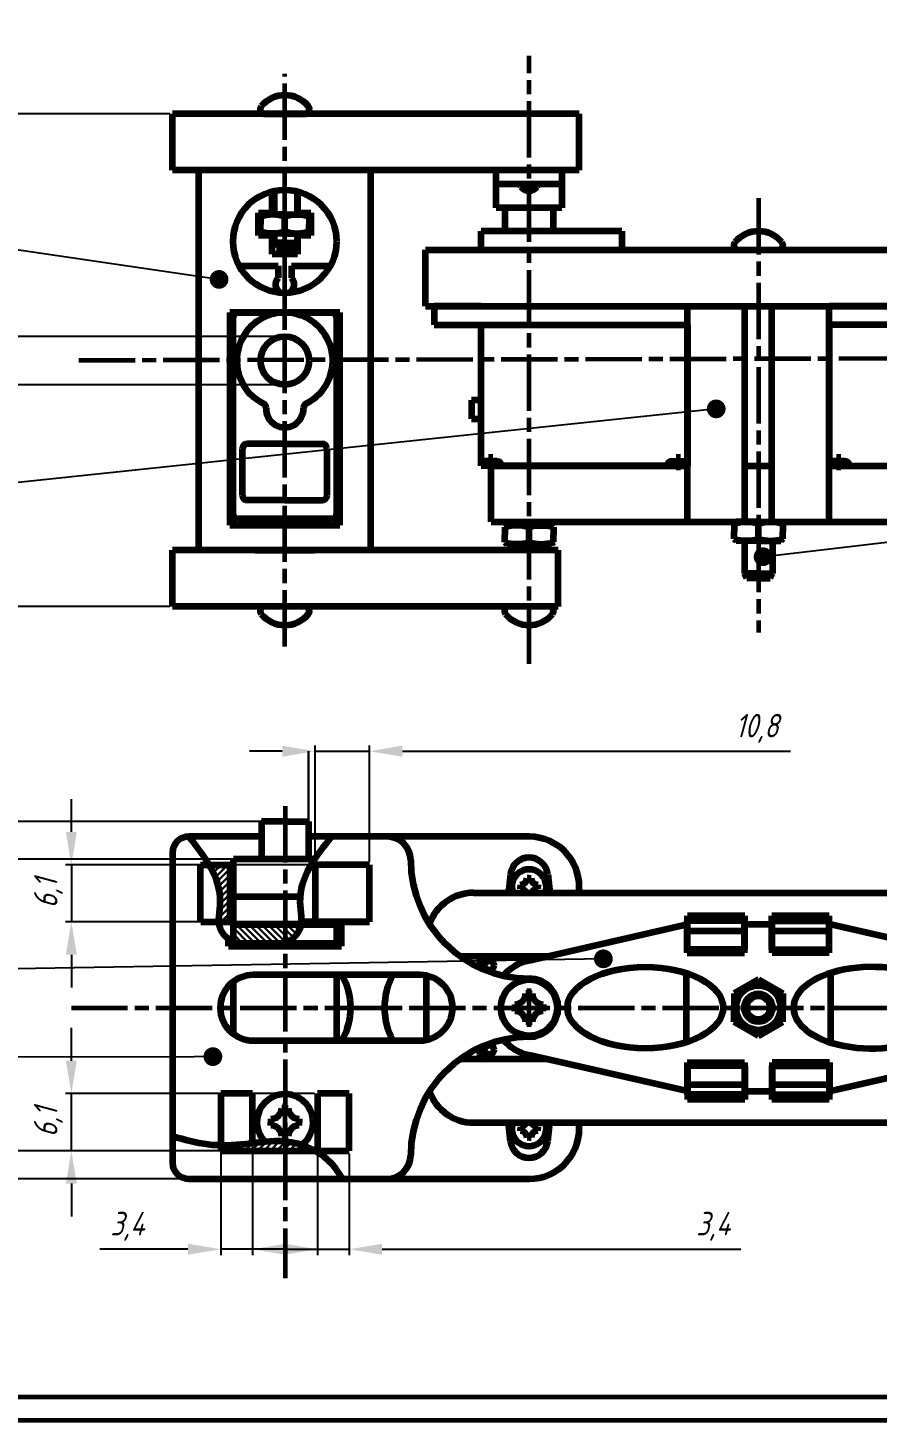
# Model space of a CAD drawing. Header units: millimetres. Extents: x 0 to 5528, y 0 to 1574.
# Drawn here: x 1870.3 to 2051.3, y 0 to 296.9 of the extents above; entities that cross this region are included whole.
import ezdxf
from ezdxf import colors
from ezdxf.entities.mleader import LeaderData, LeaderLine
from ezdxf.math import Vec2, Vec3

# ---------------------------------------------------------------- set-up
doc = ezdxf.new("R2010")
doc.units = ezdxf.units.MM
doc.linetypes.add('AM_ISO08W050', pattern=[18, 12, -1.5, 3, -1.5])
doc.layers.get('0').update_dxf_attribs({"lineweight": 60})
for name, color, linetype, lineweight in [('0.3', 130, 'Continuous', 30), ('0.6', 255, 'Continuous', 60), ('Осевые', 10, 'AM_ISO08W050', 60)]:
    doc.layers.add(name, color=color, linetype=linetype, lineweight=lineweight)
doc.styles.get("Standard").update_dxf_attribs({"font": 'GOST_A.TTF', "oblique": 15, "height": 10})
doc.styles.add('ГОСТ', font='GOST_A.TTF', dxfattribs={"oblique": 15, "height": 5})
doc.dimstyles.new('ISO-25', dxfattribs={"dimtxt": 20, "dimasz": 7, "dimexe": 1.25, "dimexo": 0.625, "dimgap": 2, "dimtad": 1, "dimtxsty": 'ГОСТ', "dimcen": 2.5, "dimadec": 0, "dimazin": 0, "dimtfac": 1, "dimtmove": 0, "dimatfit": 3, "dimfxl": 1, "dimarcsym": 0})
pattern_1 = [(45, (0, -15), (-0.6735192, 0.6735192), [])]

# ---------------------------------------------------------------- blocks, each defined once
blk = doc.blocks.new('_Dot')
at = {"color": 0, "linetype": 'ByBlock', "lineweight": -2}
blk.add_line((-0.5, 0), (-1, 0), dxfattribs=at)
at = {"color": 0, "linetype": 'ByBlock', "const_width": 0.5}
blk.add_lwpolyline([(-0.25, 0, 1), (0.25, 0, 1)], format="xyb", close=True, dxfattribs=at)
blk = doc.blocks.new('*D7')
at = {"layer": '0.3', "color": 0, "lineweight": -2, "transparency": 16777216}
for p, q in [((1900.5, 278.51), (1806.56, 278.51)), ((1807.81, 271.51), (1807.81, 180.51)), ((1900.5, 173.51), (1806.56, 173.51))]:
    blk.add_line(p, q, dxfattribs=at)
at = {"layer": '0.3', "color": 0, "transparency": 16777216}
for points in [[(1806.64, 271.51), (1808.97, 271.51), (1807.81, 278.51)], [(1806.64, 180.51), (1808.97, 180.51), (1807.81, 173.51)]]:
    blk.add_solid(points, dxfattribs=at)
at = {"layer": 'Defpoints', "color": 0, "transparency": 16777216}
for p in [(1901.12, 278.51), (1807.81, 173.51), (1901.12, 173.51)]:
    blk.add_point(p, dxfattribs=at)
at = {"layer": '0.3', "color": 0, "transparency": 16777216, "insert": (1802.93, 229.19), "char_height": 5, "attachment_point": 5, "rotation": 90, "style": 'ГОСТ'}
blk.add_mtext('53%%P0,3*', dxfattribs=at)
blk = doc.blocks.new('*D8')
at = {"layer": '0.3', "color": 0, "lineweight": -2, "transparency": 16777216}
for p, q in [((1826.67, 238.08), (1826.67, 245.08)), ((1924.41, 231.08), (1825.42, 231.08)), ((1826.67, 231.08), (1826.67, 220.76)), ((1924.41, 220.76), (1825.42, 220.76)), ((1826.67, 213.76), (1826.67, 206.76))]:
    blk.add_line(p, q, dxfattribs=at)
at = {"layer": '0.3', "color": 0, "transparency": 16777216}
for points in [[(1825.5, 238.08), (1827.84, 238.08), (1826.67, 231.08)], [(1825.5, 213.76), (1827.84, 213.76), (1826.67, 220.76)]]:
    blk.add_solid(points, dxfattribs=at)
at = {"layer": 'Defpoints', "color": 0, "transparency": 16777216}
for p in [(1925.03, 231.08), (1826.67, 220.76), (1925.03, 220.76)]:
    blk.add_point(p, dxfattribs=at)
at = {"layer": '0.3', "color": 0, "transparency": 16777216, "insert": (1821.63, 225.92), "char_height": 5, "attachment_point": 5, "rotation": 90, "style": 'ГОСТ'}
blk.add_mtext('%%C5', dxfattribs=at)
blk = doc.blocks.new('*D9')
at = {"layer": '0.3', "color": 0, "lineweight": -2, "transparency": 16777216}
for p, q in [((1924.46, 127.63), (1787.26, 127.63)), ((1788.51, 58.44), (1788.51, 120.63)), ((1924.46, 51.44), (1787.26, 51.44))]:
    blk.add_line(p, q, dxfattribs=at)
at = {"layer": '0.3', "color": 0, "transparency": 16777216}
for points in [[(1787.34, 120.63), (1789.67, 120.63), (1788.51, 127.63)], [(1787.34, 58.44), (1789.67, 58.44), (1788.51, 51.44)]]:
    blk.add_solid(points, dxfattribs=at)
at = {"layer": 'Defpoints', "color": 0, "transparency": 16777216}
for p in [(1788.51, 127.63), (1925.08, 127.63), (1925.08, 51.44)]:
    blk.add_point(p, dxfattribs=at)
at = {"layer": '0.3', "color": 0, "transparency": 16777216, "insert": (1783.62, 88.54), "char_height": 5, "attachment_point": 5, "rotation": 90, "style": 'ГОСТ'}
blk.add_mtext('38%%P0,3', dxfattribs=at)
blk = doc.blocks.new('*D10')
at = {"layer": '0.3', "color": 0, "lineweight": -2, "transparency": 16777216}
for p, q in [((1924.46, 119.63), (1806.56, 119.63)), ((1807.81, 58.44), (1807.81, 112.63)), ((1924.46, 51.44), (1806.56, 51.44))]:
    blk.add_line(p, q, dxfattribs=at)
at = {"layer": '0.3', "color": 0, "transparency": 16777216}
for points in [[(1806.64, 112.63), (1808.97, 112.63), (1807.81, 119.63)], [(1806.64, 58.44), (1808.97, 58.44), (1807.81, 51.44)]]:
    blk.add_solid(points, dxfattribs=at)
at = {"layer": 'Defpoints', "color": 0, "transparency": 16777216}
for p in [(1807.81, 119.63), (1925.08, 119.63), (1925.08, 51.44)]:
    blk.add_point(p, dxfattribs=at)
at = {"layer": '0.3', "color": 0, "transparency": 16777216, "insert": (1802.93, 85.54), "char_height": 5, "attachment_point": 5, "rotation": 90, "style": 'ГОСТ'}
blk.add_mtext('34%%P0,3', dxfattribs=at)
blk = doc.blocks.new('*D11')
at = {"layer": '0.3', "color": 0, "lineweight": -2, "transparency": 16777216}
for p, q in [((1913.46, 119.63), (1825.42, 119.63)), ((1826.67, 64.44), (1826.67, 112.63)), ((1910.76, 57.44), (1825.42, 57.44))]:
    blk.add_line(p, q, dxfattribs=at)
at = {"layer": '0.3', "color": 0, "transparency": 16777216}
for points in [[(1825.5, 112.63), (1827.84, 112.63), (1826.67, 119.63)], [(1825.5, 64.44), (1827.84, 64.44), (1826.67, 57.44)]]:
    blk.add_solid(points, dxfattribs=at)
at = {"layer": 'Defpoints', "color": 0, "transparency": 16777216}
for p in [(1826.67, 119.63), (1914.08, 119.63), (1911.38, 57.44)]:
    blk.add_point(p, dxfattribs=at)
at = {"layer": '0.3', "color": 0, "transparency": 16777216, "insert": (1821.79, 88.54), "char_height": 5, "attachment_point": 5, "rotation": 90, "style": 'ГОСТ'}
blk.add_mtext('31%%P0,3', dxfattribs=at)
blk = doc.blocks.new('*D24')
at = {"layer": '0.3', "color": 0, "lineweight": -2, "transparency": 16777216}
for p, q in [((2041.72, 389.01), (2225.14, 389.01)), ((2223.89, 382.01), (2223.89, 372.61)), ((2041.72, 365.61), (2225.14, 365.61)), ((2223.89, 365.61), (2223.89, 278.58))]:
    blk.add_line(p, q, dxfattribs=at)
at = {"layer": '0.3', "color": 0, "transparency": 16777216}
for points in [[(2222.72, 382.01), (2225.06, 382.01), (2223.89, 389.01)], [(2222.72, 372.61), (2225.06, 372.61), (2223.89, 365.61)]]:
    blk.add_solid(points, dxfattribs=at)
at = {"layer": 'Defpoints', "color": 0, "transparency": 16777216}
for p in [(2041.1, 389.01), (2223.89, 389.01), (2041.1, 365.61)]:
    blk.add_point(p, dxfattribs=at)
at = {"layer": '0.3', "color": 0, "transparency": 16777216, "insert": (2219.01, 285.19), "char_height": 5, "attachment_point": 5, "rotation": 90, "style": 'ГОСТ'}
blk.add_mtext('11,7', dxfattribs=at)
blk = doc.blocks.new('*D27')
at = {"layer": '0.3', "color": 0, "lineweight": -2, "transparency": 16777216}
for p, q in [((1931.98, 56.81), (1931.98, 35.19)), ((1938.78, 56.81), (1938.78, 35.19)), ((1924.98, 36.44), (1917.98, 36.44)), ((1931.98, 36.44), (1938.78, 36.44)), ((1945.78, 36.44), (2022.22, 36.44))]:
    blk.add_line(p, q, dxfattribs=at)
at = {"layer": '0.3', "color": 0, "transparency": 16777216}
for points in [[(1924.98, 37.61), (1924.98, 35.27), (1931.98, 36.44)], [(1945.78, 37.61), (1945.78, 35.27), (1938.78, 36.44)]]:
    blk.add_solid(points, dxfattribs=at)
at = {"layer": 'Defpoints', "color": 0, "transparency": 16777216}
for p in [(1931.98, 57.44), (1938.78, 57.44), (1931.98, 36.44)]:
    blk.add_point(p, dxfattribs=at)
at = {"layer": '0.3', "color": 0, "transparency": 16777216, "insert": (2016.34, 41.32), "char_height": 5, "attachment_point": 5, "style": 'ГОСТ'}
blk.add_mtext('3,4', dxfattribs=at)
blk = doc.blocks.new('*D28')
at = {"layer": '0.3', "color": 0, "lineweight": -2, "transparency": 16777216}
for p, q in [((1911.38, 69.01), (1911.38, 35.19)), ((1918.18, 69.01), (1918.18, 35.19)), ((1904.38, 36.44), (1885.61, 36.44)), ((1918.18, 36.44), (1911.38, 36.44)), ((1925.18, 36.44), (1932.18, 36.44))]:
    blk.add_line(p, q, dxfattribs=at)
at = {"layer": '0.3', "color": 0, "transparency": 16777216}
for points in [[(1904.38, 37.61), (1904.38, 35.27), (1911.38, 36.44)], [(1925.18, 37.61), (1925.18, 35.27), (1918.18, 36.44)]]:
    blk.add_solid(points, dxfattribs=at)
at = {"layer": 'Defpoints', "color": 0, "transparency": 16777216}
for p in [(1911.38, 69.64), (1918.18, 69.64), (1911.38, 36.44)]:
    blk.add_point(p, dxfattribs=at)
at = {"layer": '0.3', "color": 0, "transparency": 16777216, "insert": (1891.49, 41.32), "char_height": 5, "attachment_point": 5, "style": 'ГОСТ'}
blk.add_mtext('3,4', dxfattribs=at)
blk = doc.blocks.new('*D29')
at = {"layer": '0.3', "color": 0, "lineweight": -2, "transparency": 16777216}
for p, q in [((1924.49, 142.63), (1917.49, 142.63)), ((1931.49, 119.06), (1931.49, 143.88)), ((1931.49, 142.63), (1943.09, 142.63)), ((1943.09, 119.06), (1943.09, 143.88)), ((1950.09, 142.63), (2032.77, 142.63))]:
    blk.add_line(p, q, dxfattribs=at)
at = {"layer": '0.3', "color": 0, "transparency": 16777216}
for points in [[(1924.49, 143.8), (1924.49, 141.46), (1931.49, 142.63)], [(1950.09, 143.8), (1950.09, 141.46), (1943.09, 142.63)]]:
    blk.add_solid(points, dxfattribs=at)
at = {"layer": 'Defpoints', "color": 0, "transparency": 16777216}
for p in [(1931.49, 142.63), (1931.49, 118.44), (1943.09, 118.44)]:
    blk.add_point(p, dxfattribs=at)
at = {"layer": '0.3', "color": 0, "transparency": 16777216, "insert": (2025.64, 147.51), "char_height": 5, "attachment_point": 5, "style": 'ГОСТ'}
blk.add_mtext('10,8', dxfattribs=at)
blk = doc.blocks.new('*D30')
at = {"layer": '0.3', "color": 0, "lineweight": -2, "transparency": 16777216}
for p, q in [((1879.55, 125.44), (1879.55, 132.44)), ((1930.87, 118.44), (1878.3, 118.44)), ((1879.55, 118.44), (1879.55, 106.24)), ((1930.87, 106.24), (1878.3, 106.24)), ((1879.55, 99.24), (1879.55, 92.24))]:
    blk.add_line(p, q, dxfattribs=at)
at = {"layer": '0.3', "color": 0, "transparency": 16777216}
for points in [[(1878.38, 125.44), (1880.71, 125.44), (1879.55, 118.44)], [(1878.38, 99.24), (1880.71, 99.24), (1879.55, 106.24)]]:
    blk.add_solid(points, dxfattribs=at)
at = {"layer": 'Defpoints', "color": 0, "transparency": 16777216}
for p in [(1931.49, 118.44), (1879.55, 106.24), (1931.49, 106.24)]:
    blk.add_point(p, dxfattribs=at)
at = {"layer": '0.3', "color": 0, "transparency": 16777216, "insert": (1874.67, 112.34), "char_height": 5, "attachment_point": 5, "rotation": 90, "style": 'ГОСТ'}
blk.add_mtext('6,1', dxfattribs=at)
blk = doc.blocks.new('*D31')
at = {"layer": '0.3', "color": 0, "lineweight": -2, "transparency": 16777216}
for p, q in [((1879.55, 76.64), (1879.55, 83.64)), ((1931.36, 69.64), (1878.3, 69.64)), ((1879.55, 57.44), (1879.55, 69.64)), ((1931.36, 57.44), (1878.3, 57.44)), ((1879.55, 50.44), (1879.55, 43.44))]:
    blk.add_line(p, q, dxfattribs=at)
at = {"layer": '0.3', "color": 0, "transparency": 16777216}
for points in [[(1878.38, 76.64), (1880.71, 76.64), (1879.55, 69.64)], [(1878.38, 50.44), (1880.71, 50.44), (1879.55, 57.44)]]:
    blk.add_solid(points, dxfattribs=at)
at = {"layer": 'Defpoints', "color": 0, "transparency": 16777216}
for p in [(1879.55, 69.64), (1931.98, 69.64), (1931.98, 57.44)]:
    blk.add_point(p, dxfattribs=at)
at = {"layer": '0.3', "color": 0, "transparency": 16777216, "insert": (1874.67, 63.54), "char_height": 5, "attachment_point": 5, "rotation": 90, "style": 'ГОСТ'}
blk.add_mtext('6,1', dxfattribs=at)

msp = doc.modelspace()

# ---------------------------------------------------------------- hatches: boundary and pattern name
at = {"layer": '0.3'}
h = msp.add_hatch(dxfattribs=at)
h.set_pattern_fill('ANSI31', color=256, scale=0.3)
h.set_pattern_definition(pattern_1)
edge = h.paths.add_edge_path()
edge.add_line((1913.331, 118.439), (1908.912, 118.439))
edge.add_spline(control_points=[(1908.912, 118.439), (1910.371, 115.98), (1911.826, 112.113), (1910.938, 107.579), (1911.02, 106.239)], knot_values=[5.7825534, 5.7825534, 5.7825534, 5.7825534, 14.199951, 18.3155571, 18.3155571, 18.3155571, 18.3155571], degree=3, periodic=0)
edge.add_line((1911.02, 106.239), (1913.331, 106.239))
edge.add_line((1913.331, 106.239), (1913.331, 118.439))
h = msp.add_hatch(dxfattribs=at)
h.set_pattern_fill('ANSI31', color=256, scale=0.3, angle=90)
h.set_pattern_definition([(135, (0, -15), (-0.6735192, -0.6735192), [])])
h.paths.add_polyline_path([(1925.082, 105.631), (1914.082, 105.631), (1914.082, 101.631), (1925.082, 101.631)])
edge = h.paths.add_edge_path()
edge.add_spline(control_points=[(1926.482, 102.451), (1927.236, 103.127), (1928.144, 104.1), (1928.465, 105.296), (1928.52, 105.631)], knot_values=[1.186673, 1.186673, 1.186673, 1.186673, 4.0788454, 5.148527, 5.148527, 5.148527, 5.148527], degree=3, periodic=0)
edge.add_line((1928.52, 105.631), (1925.082, 105.631))
edge.add_line((1925.082, 105.631), (1925.082, 101.631))
edge.add_line((1925.082, 101.631), (1925.524, 101.631))
edge.add_spline(control_points=[(1925.524, 101.631), (1925.849, 101.903), (1926.173, 102.174), (1926.482, 102.451)], knot_values=[0, 0, 0, 0, 1.186673, 1.186673, 1.186673, 1.186673], degree=3, periodic=0)
h = msp.add_hatch(dxfattribs=at)
h.set_pattern_fill('ANSI31', color=256, scale=0.3)
h.set_pattern_definition(pattern_1)
edge = h.paths.add_edge_path()
edge.add_spline(control_points=[(1925.082, 59.457), (1923.627, 59.598), (1922.184, 59.533), (1920.743, 59.396)], knot_values=[19.8268838, 19.8268838, 19.8268838, 19.8268838, 24.1697093, 24.1697093, 24.1697093, 24.1697093], degree=3, periodic=0)
edge.add_spline(control_points=[(1920.743, 59.396), (1919.889, 59.314), (1919.037, 59.207), (1918.182, 59.102)], knot_values=[17.2557079, 17.2557079, 17.2557079, 17.2557079, 19.8268838, 19.8268838, 19.8268838, 19.8268838], degree=3, periodic=0)
edge.add_spline(control_points=[(1918.182, 59.102), (1917.703, 59.043), (1915.444, 58.77), (1913.165, 58.619), (1911.382, 58.653)], knot_values=[10.4660207, 10.4660207, 10.4660207, 10.4660207, 11.9090724, 17.2557079, 17.2557079, 17.2557079, 17.2557079], degree=3, periodic=0)
edge.add_line((1911.382, 58.653), (1911.382, 57.439))
edge.add_line((1911.382, 57.439), (1918.182, 57.439))
edge.add_line((1918.182, 57.439), (1925.082, 57.439))
edge.add_line((1925.082, 57.439), (1925.082, 59.457))
edge = h.paths.add_edge_path()
edge.add_spline(control_points=[(1931.511, 57.439), (1930.602, 57.952), (1929.634, 58.376), (1928.637, 58.705)], knot_values=[27.7266872, 27.7266872, 27.7266872, 27.7266872, 30.78046, 30.78046, 30.78046, 30.78046], degree=3, periodic=0)
edge.add_spline(control_points=[(1928.637, 58.705), (1927.475, 59.088), (1926.274, 59.342), (1925.082, 59.457)], knot_values=[24.1697093, 24.1697093, 24.1697093, 24.1697093, 27.7266872, 27.7266872, 27.7266872, 27.7266872], degree=3, periodic=0)
edge.add_line((1925.082, 59.457), (1925.082, 57.439))
edge.add_line((1925.082, 57.439), (1931.511, 57.439))

# ---------------------------------------------------------------- linework, layer by layer
at = {"color": 7, "linetype": 'Continuous', "lineweight": 100}
for p, q in [((2010.851, 191.512), (2010.851, 237.512)), ((2023.051, 191.512), (2023.051, 237.512)), ((2028.851, 191.512), (2028.851, 237.512)), ((2041.051, 191.512), (2041.051, 237.512)), ((1943.09, 118.439), (1931.49, 118.439)), ((1931.49, 118.439), (1931.49, 106.239)), ((1943.09, 106.239), (1943.09, 118.439)), ((2023.052, 107.539), (2010.852, 107.539)), ((2041.052, 107.539), (2028.852, 107.539)), ((1931.49, 106.239), (1928.587, 106.239)), ((1937.098, 101.039), (1937.098, 106.239)), ((1937.098, 106.239), (1943.09, 106.239)), ((2010.852, 100.339), (2010.852, 104.339)), ((1913.067, 101.039), (1937.098, 101.039)), ((2023.052, 68.339), (2010.852, 68.339)), ((2041.052, 68.339), (2028.852, 68.339))]:
    msp.add_line(p, q, dxfattribs=at)
at = {"layer": '0.3'}
for p, q in [((1923.08, 262.157), (1923.083, 257.03)), ((1927.325, 262.089), (1927.325, 257.03)), ((1923.085, 253.03), (1923.087, 250.381)), ((1927.325, 253.03), (1927.325, 250.347)), ((2023.289, 187.512), (2023.314, 179.83)), ((2028.631, 187.512), (2028.631, 179.83)), ((1930.082, 127.631), (1930.082, 142.631))]:
    msp.add_line(p, q, dxfattribs=at)
at = {"layer": '0.6', "lineweight": 100}
for p, q in [((1987.781, 278.512), (1901.121, 278.512)), ((1920.788, 278.512), (1929.274, 278.512)), ((1987.781, 266.512), (1901.121, 266.512)), ((1970.081, 258.512), (1970.081, 266.512)), ((1984.081, 266.512), (1984.081, 258.512)), ((1984.081, 266.512), (1984.081, 263.512)), ((1922.762, 262.095), (1922.762, 257.03)), ((1927.666, 262.011), (1927.666, 257.03)), ((1984.081, 263.512), (1970.081, 263.512)), ((1978.567, 263.512), (1975.595, 263.512)), ((1984.081, 258.512), (1970.081, 258.512)), ((1971.917, 258.512), (1971.917, 253.512)), ((1982.245, 258.512), (1982.245, 253.512)), ((1919.847, 256.644), (1920.273, 257.044)), ((1919.847, 256.644), (1919.847, 255.044)), ((1925.031, 257.044), (1920.273, 257.044)), ((1925.031, 257.044), (1929.789, 257.044)), ((1925.031, 253.444), (1925.031, 256.644)), ((1930.215, 256.644), (1929.789, 257.044)), ((1930.215, 256.644), (1930.215, 255.044)), ((1919.847, 253.444), (1919.847, 255.044)), ((1919.847, 253.444), (1920.273, 253.044)), ((1925.031, 253.044), (1920.273, 253.044)), ((1922.762, 253.03), (1922.762, 251.03)), ((1925.031, 253.044), (1929.789, 253.044)), ((1927.666, 253.03), (1927.666, 251.03)), ((1927.666, 253.03), (1927.666, 251.03)), ((1930.215, 253.444), (1929.789, 253.044)), ((1930.215, 253.444), (1930.215, 255.044)), ((1966.851, 249.512), (1966.851, 253.512)), ((1996.851, 253.512), (1966.851, 253.512)), ((1996.851, 253.512), (1996.851, 249.512)), ((1925.031, 251.03), (1922.762, 251.03)), ((1923.262, 250.03), (1922.762, 251.03)), ((1925.031, 250.03), (1923.262, 250.03)), ((1925.031, 251.03), (1927.666, 251.03)), ((1925.031, 250.03), (1927.166, 250.03)), ((1927.166, 250.03), (1927.666, 251.03)), ((1955.012, 249.512), (2096.39, 249.512)), ((1955.012, 237.512), (1955.012, 249.512)), ((2021.73, 249.512), (2030.215, 249.512)), ((2022.972, 249.512), (2028.972, 249.512)), ((1915.327, 246.15), (1923.631, 246.15)), ((1923.631, 246.15), (1923.631, 243.578)), ((1926.431, 246.15), (1934.734, 246.15)), ((1926.431, 246.15), (1926.431, 243.578)), ((1955.012, 237.512), (2096.39, 237.512)), ((1966.851, 237.512), (1956.851, 237.512)), ((1956.851, 237.512), (1956.851, 233.512)), ((1966.851, 237.512), (2010.851, 237.512)), ((2085.051, 237.512), (2041.051, 237.512)), ((1914.031, 236.15), (1914.031, 235.15)), ((1914.031, 193.15), (1914.031, 235.15)), ((1915.031, 236.15), (1935.031, 236.15)), ((1936.031, 236.15), (1936.031, 235.15)), ((1936.031, 235.15), (1936.031, 193.15)), ((1956.851, 233.512), (2010.851, 233.512)), ((1966.851, 203.512), (1966.851, 233.512)), ((2010.851, 233.512), (2010.851, 203.512)), ((2041.051, 233.512), (2041.051, 203.512)), ((2095.051, 233.512), (2041.051, 233.512)), ((1966.851, 217.512), (1964.851, 217.512)), ((1964.851, 217.512), (1964.851, 213.512)), ((1964.851, 213.512), (1966.851, 213.512)), ((1925.031, 208.15), (1917.031, 208.15)), ((1925.031, 208.15), (1933.031, 208.15)), ((1916.031, 197.15), (1916.031, 207.15)), ((1934.031, 197.15), (1934.031, 207.15)), ((1970.207, 204.512), (1966.851, 204.512)), ((2010.851, 203.512), (1966.851, 203.512)), ((1969.037, 191.512), (1969.037, 203.512)), ((1969.037, 203.512), (2010.851, 203.512)), ((2007.494, 204.512), (2010.851, 204.512)), ((2010.851, 191.512), (2010.851, 203.512)), ((2023.051, 203.512), (2028.851, 203.512)), ((2023.051, 191.512), (2023.051, 203.512)), ((2028.851, 191.512), (2028.851, 203.512)), ((2044.407, 204.512), (2041.051, 204.512)), ((2041.051, 203.512), (2082.865, 203.512)), ((2041.051, 191.512), (2041.051, 203.512)), ((2041.051, 203.512), (2085.051, 203.512)), ((1925.031, 196.15), (1917.031, 196.15)), ((1925.031, 196.15), (1933.031, 196.15)), ((1914.031, 190.812), (1914.031, 193.15)), ((1936.031, 190.812), (1936.031, 193.15)), ((1935.031, 192.15), (1915.031, 192.15)), ((1969.037, 191.512), (2041.051, 191.512)), ((1971.897, 190.39), (1972.323, 190.79)), ((1971.897, 190.39), (1971.897, 188.79)), ((1977.081, 190.79), (1972.323, 190.79)), ((1977.081, 190.79), (1981.839, 190.79)), ((1977.081, 187.19), (1977.081, 190.39)), ((1982.265, 190.39), (1981.839, 190.79)), ((1982.265, 190.39), (1982.265, 188.79)), ((2020.788, 191.112), (2021.215, 191.512)), ((2020.788, 191.112), (2020.788, 189.512)), ((2025.972, 191.512), (2021.215, 191.512)), ((2025.972, 191.512), (2030.73, 191.512)), ((2025.972, 187.912), (2025.972, 191.112)), ((2031.157, 191.112), (2030.73, 191.512)), ((2031.157, 191.112), (2031.157, 189.512)), ((2041.051, 191.512), (2082.865, 191.512)), ((1971.897, 187.19), (1971.897, 188.79)), ((1971.897, 187.19), (1972.323, 186.79)), ((1982.265, 187.19), (1981.839, 186.79)), ((1982.265, 187.19), (1982.265, 188.79)), ((2020.788, 187.912), (2020.788, 189.512)), ((2020.788, 187.912), (2021.215, 187.512)), ((2025.972, 187.512), (2021.215, 187.512)), ((2022.972, 187.512), (2022.972, 180.512)), ((2025.972, 187.512), (2030.73, 187.512)), ((2028.972, 187.512), (2028.972, 180.512)), ((2028.972, 187.512), (2028.972, 180.512)), ((2031.157, 187.912), (2030.73, 187.512)), ((2031.157, 187.912), (2031.157, 189.512)), ((1983.312, 185.512), (1901.121, 185.512)), ((1901.121, 173.512), (1901.121, 185.512)), ((1977.081, 186.79), (1972.323, 186.79)), ((1977.081, 186.79), (1981.839, 186.79)), ((1983.312, 173.512), (1983.312, 185.512)), ((2025.972, 180.512), (2022.972, 180.512)), ((2023.472, 179.512), (2022.972, 180.512)), ((2025.972, 179.512), (2023.472, 179.512)), ((2025.972, 180.512), (2028.972, 180.512)), ((2025.972, 179.512), (2028.472, 179.512)), ((2028.472, 179.512), (2028.972, 180.512)), ((1983.312, 173.512), (1901.121, 173.512)), ((1929.274, 173.512), (1920.788, 173.512)), ((1927.601, 173.512), (1921.658, 173.512)), ((1981.323, 173.512), (1972.838, 173.512)), ((1980.052, 173.512), (1974.109, 173.512)), ((1925.082, 127.631), (1920.082, 127.631)), ((1920.082, 127.631), (1920.082, 119.631)), ((1925.082, 127.631), (1930.082, 127.631)), ((1930.082, 127.631), (1930.082, 119.631)), ((1920.082, 124.439), (1904.557, 124.439)), ((1914.082, 101.039), (1914.082, 119.631)), ((1931.444, 119.631), (1914.082, 119.631)), ((1913.331, 118.439), (1913.331, 106.239)), ((1973.105, 116.368), (1972.682, 112.439)), ((1981.059, 116.368), (1981.483, 112.439)), ((1975.235, 114.17), (1975.235, 113.739)), ((1975.235, 113.308), (1975.235, 113.739)), ((1977.082, 115.586), (1976.651, 115.586)), ((1977.082, 115.586), (1977.513, 115.586)), ((1978.929, 114.17), (1978.929, 113.739)), ((1978.929, 113.308), (1978.929, 113.739)), ((1987.782, 113.739), (1987.782, 113.739)), ((1914.082, 111.631), (1928.362, 111.631)), ((1907.122, 106.239), (1914.082, 106.239)), ((1914.082, 101.039), (1914.082, 106.239)), ((1936.082, 105.631), (1914.082, 105.631)), ((1943.042, 106.239), (1931.49, 106.239)), ((1936.082, 106.239), (1936.082, 101.039)), ((1936.082, 106.239), (1936.082, 101.039)), ((2010.852, 104.339), (2023.052, 104.339)), ((2028.852, 104.339), (2041.052, 104.339)), ((1936.082, 101.631), (1914.082, 101.631)), ((1926.482, 102.451), (1926.482, 101.631)), ((1962.326, 98.939), (1981.075, 98.939)), ((1966.602, 96.451), (1966.602, 97.939)), ((1914.082, 82.349), (1914.082, 93.529)), ((1936.082, 94.939), (1936.082, 80.939)), ((2025.952, 93.939), (2020.768, 90.96)), ((2025.952, 93.939), (2031.136, 90.96)), ((1977.082, 90.939), (1976.382, 90.939)), ((1977.082, 90.939), (1977.782, 90.939)), ((2020.768, 90.96), (2020.768, 87.939)), ((2031.136, 90.96), (2031.136, 87.939)), ((1974.082, 88.639), (1974.082, 87.939)), ((1974.082, 87.239), (1974.082, 87.939)), ((1980.082, 88.639), (1980.082, 87.939)), ((1980.082, 87.239), (1980.082, 87.939)), ((2020.768, 84.918), (2020.768, 87.939)), ((2031.136, 84.918), (2031.136, 87.939)), ((1977.082, 84.939), (1976.382, 84.939)), ((1977.082, 84.939), (1977.782, 84.939)), ((2025.952, 81.939), (2020.768, 84.918)), ((2025.952, 81.939), (2031.136, 84.918)), ((1966.602, 77.939), (1966.602, 79.427)), ((1981.075, 76.939), (1962.326, 76.939)), ((2010.852, 71.539), (2023.052, 71.539)), ((2028.852, 71.539), (2041.052, 71.539)), ((1925.082, 66.539), (1924.382, 66.539)), ((1925.082, 66.539), (1925.782, 66.539)), ((1922.082, 64.239), (1922.082, 63.539)), ((1922.082, 62.839), (1922.082, 63.539)), ((1928.082, 64.239), (1928.082, 63.539)), ((1928.082, 62.839), (1928.082, 63.539)), ((1973.105, 59.51), (1972.682, 63.439)), ((1975.235, 62.57), (1975.235, 62.139)), ((1978.929, 62.57), (1978.929, 62.139)), ((1981.059, 59.51), (1981.483, 63.439)), ((1925.082, 60.539), (1924.382, 60.539)), ((1925.082, 60.539), (1925.782, 60.539)), ((1975.235, 61.708), (1975.235, 62.139)), ((1977.082, 60.292), (1976.651, 60.292)), ((1977.082, 60.292), (1977.513, 60.292)), ((1978.929, 61.708), (1978.929, 62.139)), ((1918.182, 57.439), (1931.511, 57.439))]:
    msp.add_line(p, q, dxfattribs=at)
at = {"layer": '0.6', "color": 7, "linetype": 'Continuous', "lineweight": 100}
for p, q in [((1901.121, 266.512), (1901.121, 278.512)), ((1987.781, 266.512), (1987.781, 278.512)), ((1906.673, 266.512), (1906.673, 185.512)), ((1936.189, 266.512), (1913.873, 266.512)), ((1943.389, 185.512), (1943.389, 266.512)), ((1922.331, 257.413), (1922.331, 261.995)), ((1927.731, 261.995), (1927.731, 257.413)), ((1919.451, 252.613), (1919.451, 257.413)), ((1919.451, 257.413), (1922.331, 257.413)), ((1927.731, 257.413), (1930.611, 257.413)), ((1930.611, 257.413), (1930.611, 252.613)), ((1922.331, 252.613), (1919.451, 252.613)), ((1922.331, 248.613), (1922.331, 252.613)), ((1930.611, 252.613), (1927.731, 252.613)), ((1927.731, 252.613), (1927.731, 248.613)), ((1927.731, 248.613), (1922.331, 248.613)), ((1936.731, 236.15), (1913.331, 236.15)), ((1913.331, 236.15), (1913.331, 190.812)), ((1936.731, 190.812), (1936.731, 236.15)), ((1913.331, 190.812), (1936.731, 190.812)), ((1918.673, 185.512), (1931.389, 185.512)), ((1977.082, 124.439), (1930.082, 124.439)), ((1901.122, 121.004), (1901.122, 54.874)), ((1907.075, 106.239), (1907.075, 118.439)), ((1907.075, 118.439), (1914.082, 118.439)), ((1943.09, 118.439), (1936.082, 118.439)), ((1943.09, 106.239), (1943.09, 118.439)), ((1965.263, 112.439), (2086.641, 112.439)), ((2010.852, 100.339), (2010.852, 107.539)), ((2023.052, 100.339), (2023.052, 107.539)), ((2028.852, 100.339), (2028.852, 107.539)), ((2041.052, 100.339), (2041.052, 107.539)), ((1977.082, 98.027), (2010.852, 105.739)), ((2010.802, 99.639), (2010.802, 106.439)), ((2023.002, 106.439), (2010.802, 106.439)), ((2023.002, 99.639), (2023.002, 106.439)), ((2023.052, 105.739), (2028.852, 105.739)), ((2028.902, 99.639), (2028.902, 106.439)), ((2028.902, 106.439), (2041.052, 106.439)), ((2041.052, 99.639), (2041.052, 106.439)), ((2071.202, 98.854), (2041.052, 105.739)), ((1913.067, 101.039), (1913.067, 102.503)), ((1913.067, 101.039), (1937.098, 101.039)), ((1937.098, 101.039), (1937.098, 102.503)), ((2010.802, 99.639), (2023.002, 99.639)), ((2023.052, 100.339), (2010.852, 100.339)), ((2028.852, 100.339), (2041.052, 100.339)), ((2041.052, 99.639), (2028.902, 99.639)), ((2010.602, 95.33), (2010.602, 80.548)), ((2041.302, 95.33), (2041.302, 80.548)), ((1953.796, 94.939), (1918.296, 94.939)), ((1955.263, 81.095), (1955.263, 94.783)), ((1918.296, 80.939), (1953.796, 80.939)), ((2010.852, 70.139), (1977.082, 77.851)), ((2010.802, 76.239), (2010.802, 69.439)), ((2010.802, 76.239), (2023.002, 76.239)), ((2010.852, 75.539), (2010.852, 70.139)), ((2023.052, 75.539), (2010.852, 75.539)), ((2010.852, 75.539), (2010.852, 68.339)), ((2023.002, 76.239), (2023.002, 69.439)), ((2023.052, 75.539), (2023.052, 70.139)), ((2023.052, 75.539), (2023.052, 68.339)), ((2028.852, 75.539), (2028.852, 70.139)), ((2028.852, 75.539), (2041.052, 75.539)), ((2028.852, 75.539), (2028.852, 68.339)), ((2041.102, 76.239), (2028.902, 76.239)), ((2028.902, 76.239), (2028.902, 69.439)), ((2041.052, 70.139), (2071.202, 77.024)), ((2041.052, 75.539), (2041.052, 70.139)), ((2041.052, 75.539), (2041.052, 68.339)), ((2041.102, 76.239), (2041.102, 69.439)), ((1918.182, 69.639), (1911.382, 69.639)), ((1911.382, 69.639), (1911.382, 57.439)), ((1918.182, 69.639), (1911.382, 69.639)), ((1918.182, 59.102), (1918.182, 69.639)), ((1938.782, 69.639), (1931.982, 69.639)), ((1931.982, 69.639), (1931.982, 57.439)), ((1931.982, 69.639), (1931.982, 57.439)), ((1938.782, 69.639), (1931.982, 69.639)), ((1938.782, 57.439), (1938.782, 69.639)), ((1938.782, 57.439), (1938.782, 69.639)), ((2023.002, 69.439), (2010.802, 69.439)), ((2023.052, 70.139), (2028.852, 70.139)), ((2028.902, 69.439), (2041.102, 69.439)), ((1965.263, 63.439), (2086.641, 63.439)), ((1911.382, 57.439), (1918.182, 57.439)), ((1911.382, 57.439), (1918.182, 57.439)), ((1931.982, 57.439), (1938.782, 57.439)), ((1931.982, 57.439), (1938.782, 57.439)), ((1904.557, 51.439), (1977.082, 51.439))]:
    msp.add_line(p, q, dxfattribs=at)
at = {"layer": '0.6'}
for p, q in [((1701.999, 5), (2517.999, 5)), ((1681.999, 0), (2522.999, 0))]:
    msp.add_line(p, q, dxfattribs=at)
at = {"layer": '0.6', "color": 7, "linetype": 'Continuous', "lineweight": 100}
msp.add_circle((1925.031, 251.331), 11, dxfattribs=at)
at = {"layer": '0.6', "lineweight": 100}
for centre, radius in [((1925.031, 225.92), 5.164), ((1968.602, 96.939), 1), ((1977.082, 87.939), 6), ((2025.952, 87.939), 5.184), ((2025.952, 87.939), 4.758), ((2025.952, 87.939), 3), ((2025.952, 87.939), 2.5), ((1968.602, 78.939), 1)]:
    msp.add_circle(centre, radius, dxfattribs=at)
for centre, radius, start, end in [((1925.031, 276.012), 6.5, 39.5212, 140.4788), ((1920.788, 279.512), 1, 140.4788, 270), ((1929.274, 279.512), 1, 270, 39.5212), ((1975.595, 263.162), 0.35, 90, 219.5212), ((1977.081, 264.388), 2.276, 219.5212, 320.4788), ((1978.567, 263.162), 0.35, 320.4788, 90), ((1922.439, 248.456), 8.588, 72.43358, 107.56642), ((1927.623, 248.456), 8.588, 72.43358, 107.56642), ((1922.439, 261.632), 8.588, 252.43358, 287.56642), ((1927.623, 261.632), 8.588, 252.43358, 287.56642), ((2025.972, 247.012), 6.5, 39.5212, 140.4788), ((2021.73, 250.512), 1, 140.4788, 270), ((2030.215, 250.512), 1, 270, 39.5212), ((1925.031, 242.15), 2, 134.427, 242.9585), ((1925.031, 242.15), 2, 297.0415, 45.573), ((1915.031, 235.15), 1, 90, 180), ((1925.031, 225.92), 10.23, 296.42138, 243.57862), ((1935.031, 235.15), 1, 0, 90), ((1920.034, 215.863), 1, 358.01693, 63.57862), ((1930.028, 215.863), 1, 116.42138, 181.98307), ((1925.031, 215.69), 4, 178.01693, 1.98307), ((1917.031, 207.15), 1, 90, 180), ((1933.031, 207.15), 1, 0, 90), ((1968.851, 204.512), 1, 180, 360), ((1970.207, 203.512), 1, 0, 90), ((2007.494, 203.512), 1, 90, 180), ((2008.851, 204.512), 1, 180, 360), ((2043.051, 204.512), 1, 180, 360), ((2044.407, 203.512), 1, 0, 90), ((1917.031, 197.15), 1, 180, 270), ((1933.031, 197.15), 1, 270, 0), ((1915.031, 193.15), 1, 180, 270), ((1935.031, 193.15), 1, 270, 0), ((1974.489, 182.203), 8.588, 72.43358, 107.56642), ((1979.673, 182.203), 8.588, 72.43358, 107.56642), ((2023.38, 182.924), 8.588, 72.43358, 107.56642), ((2028.564, 182.924), 8.588, 72.43358, 107.56642), ((1974.489, 195.378), 8.588, 252.43358, 287.56642), ((1979.673, 195.378), 8.588, 252.43358, 287.56642), ((2023.38, 196.1), 8.588, 252.43358, 287.56642), ((2028.564, 196.1), 8.588, 252.43358, 287.56642), ((1920.788, 172.512), 1, 90, 219.5212), ((1929.274, 172.512), 1, 320.4788, 90), ((1972.838, 172.512), 1, 90, 219.5212), ((1981.323, 172.512), 1, 320.4788, 90), ((1925.031, 176.012), 6.5, 219.5212, 320.4788), ((1977.081, 176.012), 6.5, 219.5212, 320.4788), ((1977.082, 115.939), 4, 6.15064, 173.84936), ((1977.082, 113.739), 3.693, 339.39064, 200.60936), ((1975.235, 115.586), 1.416, 270, 0), ((1975.235, 111.892), 1.416, 22.71211, 90), ((1978.929, 115.586), 1.416, 180, 270), ((1978.929, 111.892), 1.416, 90, 157.28789), ((1967.602, 97.939), 1, 90, 180), ((1974.082, 90.939), 2.3, 270, 360), ((1980.082, 90.939), 2.3, 180, 270), ((1974.082, 84.939), 2.3, 0, 90), ((1980.082, 84.939), 2.3, 90, 180), ((1967.602, 77.939), 1, 180, 270), ((1925.082, 63.539), 6, 306.32477, 223.67497), ((1922.082, 66.539), 2.3, 270, 360), ((1928.082, 66.539), 2.3, 180, 270), ((1922.082, 60.539), 2.3, 0, 90), ((1928.082, 60.539), 2.3, 90, 180), ((1977.082, 62.139), 3.693, 159.39064, 20.60936), ((1975.235, 63.986), 1.416, 270, 337.28789), ((1978.929, 63.986), 1.416, 202.71211, 270), ((1977.082, 59.939), 4, 186.15064, 353.84936), ((1975.235, 60.292), 1.416, 0, 90), ((1978.929, 60.292), 1.416, 90, 180)]:
    msp.add_arc(centre, radius, start, end, dxfattribs=at)
at = {"layer": '0.6', "color": 7, "linetype": 'Continuous', "lineweight": 100}
for centre, radius, start, end in [((1904.557, 121.004), 3.435, 90, 180), ((1946.814, 119.386), 5.054, 0, 90), ((1977.082, 113.739), 10.7, 353.02159, 90), ((1977.082, 119.386), 25.215, 180, 270), ((1965.263, 102.439), 10, 90, 160.39295), ((1979.386, 87.939), 10.348, 102.86355, 138.68747), ((1918.296, 87.939), 7, 90, 270), ((1925.082, 87.939), 14, 330, 30), ((1961.382, 87.939), 15.1, 152.38189, 207.61811), ((1953.796, 87.939), 7, 270, 90), ((1977.082, 87.939), 6.231, 270, 90), ((1977.082, 56.493), 25.215, 90, 180), ((1979.386, 87.939), 10.348, 221.31253, 257.13645), ((1965.263, 73.439), 10, 199.60705, 270), ((1977.082, 62.139), 10.7, 270, 6.97841), ((1946.814, 56.493), 5.054, 270, 0), ((1904.557, 54.874), 3.435, 180, 270)]:
    msp.add_arc(centre, radius, start, end, dxfattribs=at)
msp.add_ellipse((2001.861, 87.939), major_axis=(-16.604, 0), ratio=0.5235432, dxfattribs=at)
msp.add_ellipse((2050.044, 87.939), major_axis=(16.604, 0), ratio=0.5235432, start_param=0.5450326, end_param=5.7381527, dxfattribs=at)
at = {"layer": '0.6', "lineweight": 100}
for points in [[(1914.082, 101.631), (1911.358, 104.667), (1911.268, 110.485), (1904.557, 124.439)], [(1925.524, 101.631), (1928.249, 104.667), (1928.338, 110.485), (1935.05, 124.439)], [(1901.122, 60.551), (1908.645, 58.838), (1916.742, 58.933), (1925.082, 59.457), (1934.84, 54.84), (1937.316, 51.439)]]:
    msp.add_spline(points, degree=3, dxfattribs=at)
at = {"layer": 'Осевые'}
for p, q in [((1977.081, 161.236), (1977.081, 290.933)), ((1925.031, 164.985), (1925.031, 287.048)), ((2025.972, 260.519), (2025.972, 167.957)), ((1881.121, 226.012), (2203.899, 226.752)), ((1968.851, 205.968), (1968.851, 202.576)), ((2008.851, 205.968), (2008.851, 202.576)), ((2043.051, 205.968), (2043.051, 202.576)), ((1925.082, 130.899), (1925.082, 30.298)), ((1977.082, 83.857), (1977.082, 92.021)), ((1879.548, 87.939), (2205.48, 87.939)), ((1925.082, 59.457), (1925.082, 67.621))]:
    msp.add_line(p, q, dxfattribs=at)

# ---------------------------------------------------------------- dimensions: what is measured, and where the dimension line sits
at = {"layer": '0.3'}
for base, p1, p2, text, picture, middle in [((2223.89, 389.012), (2041.099, 365.612), (2041.099, 389.012), '11,7', '*D24', (2223.89, 285.189)), ((1807.807, 173.512), (1901.121, 278.512), (1901.121, 173.512), '53%%P0,3*', '*D7', (1807.807, 229.186)), ((1826.671, 220.756), (1925.031, 231.084), (1925.031, 220.756), '%%C5', '*D8', (1826.671, 225.92)), ((1879.548, 106.239), (1931.49, 118.439), (1931.49, 106.239), '6,1', '*D30', (1879.548, 112.339)), ((1788.506, 127.631), (1925.082, 51.439), (1925.082, 127.631), '38%%P0,3', '*D9', (1788.506, 88.536)), ((1879.548, 69.639), (1931.982, 57.439), (1931.982, 69.639), '6,1', '*D31', (1879.548, 63.539))]:
    dim = msp.add_linear_dim(base=base, p1=p1, p2=p2, angle=90, text=text, dimstyle='ISO-25', dxfattribs=at)
    dim.commit()
    dim.dimension.update_dxf_attribs({"geometry": picture, "text_midpoint": middle, "dimtype": 160})
for base, p1, p2, text, picture, middle in [((1931.49, 142.631), (1943.09, 118.439), (1931.49, 118.439), '10,8', '*D29', (2025.636, 142.631)), ((1931.982, 36.439), (1938.782, 57.439), (1931.982, 57.439), '3,4', '*D27', (2016.335, 36.439))]:
    dim = msp.add_linear_dim(base=base, p1=p1, p2=p2, text=text, dimstyle='ISO-25', dxfattribs=at)
    dim.commit()
    dim.dimension.update_dxf_attribs({"geometry": picture, "text_midpoint": middle, "dimtype": 160})
for base, p1, p2, text, picture, middle in [((1807.807, 119.631), (1925.082, 51.439), (1925.082, 119.631), '34%%P0,3', '*D10', (1802.927, 85.535)), ((1826.671, 119.631), (1911.382, 57.439), (1914.082, 119.631), '31%%P0,3', '*D11', (1821.79, 88.535))]:
    dim = msp.add_linear_dim(base=base, p1=p1, p2=p2, angle=90, text=text, dimstyle='ISO-25', dxfattribs=at)
    dim.commit()
    dim.dimension.update_dxf_attribs({"geometry": picture, "text_midpoint": middle})
dim = msp.add_linear_dim(base=(1911.382, 36.439), p1=(1918.182, 69.639), p2=(1911.382, 69.639), text='3,4', dimstyle='ISO-25', dxfattribs=at)
dim.commit()
dim.dimension.update_dxf_attribs({"geometry": '*D28', "text_midpoint": (1891.494, 41.32)})

# ---------------------------------------------------------------- leaders
ml = msp.add_multileader_mtext('Standard', dxfattribs=at)
ml.set_content('11', color=256)
ml.set_leader_properties()
ml.set_arrow_properties(name='DOT')
ml.build(insert=Vec2(0, 0))
ml.multileader.update_dxf_attribs({"text_left_attachment_type": 5, "text_right_attachment_type": 5})
ctx = ml.context
ctx.base_point, ctx.char_height, ctx.landing_gap_size, ctx.plane_origin = Vec3(1841.294, 250.497), 10, 1.001, Vec3(1911.026, 243.228)
ctx.left_attachment, ctx.right_attachment = 5, 5
notes = []
notes.append((ctx, [(0, (1, 1, 0), (1861.121, 250.497), (-1, 0), 8, [(0, [(1911.026, 243.228)], 0, [])])]))
ctx.mtext.insert, ctx.mtext.flow_direction = Vec3(1842.295, 262.497), 5
ml = msp.add_multileader_mtext('Standard', dxfattribs=at)
ml.set_content('6', color=256)
ml.set_leader_properties()
ml.set_arrow_properties(name='DOT')
ml.build(insert=Vec2(0, 0))
ml.multileader.update_dxf_attribs({"text_left_attachment_type": 5, "text_right_attachment_type": 5})
ctx = ml.context
ctx.base_point, ctx.char_height, ctx.landing_gap_size, ctx.plane_origin = Vec3(1843.428, 199.216), 10, 1.001, Vec3(2016.969, 215.626)
ctx.left_attachment, ctx.right_attachment = 5, 5
notes.append((ctx, [(0, (1, 1, 0), (1861.121, 199.216), (-1, 0), 8, [(0, [(2016.969, 215.626)], 0, [])])]))
ctx.mtext.insert, ctx.mtext.flow_direction = Vec3(1844.429, 211.23), 5
ml = msp.add_multileader_mtext('Standard', dxfattribs=at)
ml.set_content('14', color=256)
ml.set_leader_properties()
ml.set_arrow_properties(name='DOT')
ml.build(insert=Vec2(0, 0))
ml.multileader.update_dxf_attribs({"text_left_attachment_type": 5, "text_right_attachment_type": 5})
ctx = ml.context
ctx.base_point, ctx.char_height, ctx.landing_gap_size, ctx.plane_origin = Vec3(2231.899, 207.561), 10, 1.001, Vec3(2026.965, 184.098)
ctx.left_attachment, ctx.right_attachment = 5, 5
notes.append((ctx, [(0, (1, 1, 0), (2223.899, 207.561), (1, 0), 8, [(0, [(2026.965, 184.098)], 0, [])])]))
ctx.mtext.insert, ctx.mtext.flow_direction = Vec3(2232.9, 219.576), 5
ml = msp.add_multileader_mtext('Standard', dxfattribs=at)
ml.set_content('7', color=256)
ml.set_leader_properties()
ml.set_arrow_properties(name='DOT')
ml.build(insert=Vec2(0, 0))
ml.multileader.update_dxf_attribs({"text_left_attachment_type": 5, "text_right_attachment_type": 5})
ctx = ml.context
ctx.base_point, ctx.char_height, ctx.landing_gap_size, ctx.plane_origin = Vec3(1843.417, 96.116), 10, 1.001, Vec3(1992.927, 98.366)
ctx.left_attachment, ctx.right_attachment = 5, 5
notes.append((ctx, [(0, (1, 1, 0), (1861.124, 96.116), (-1, 0), 8, [(0, [(1992.927, 98.366)], 0, [])])]))
ctx.mtext.insert, ctx.mtext.flow_direction = Vec3(1844.418, 108.131), 5
ml = msp.add_multileader_mtext('Standard', dxfattribs=at)
ml.set_content('8', color=256)
ml.set_leader_properties()
ml.set_arrow_properties(name='DOT')
ml.build(insert=Vec2(0, 0))
ml.multileader.update_dxf_attribs({"text_left_attachment_type": 5, "text_right_attachment_type": 5})
ctx = ml.context
ctx.base_point, ctx.char_height, ctx.landing_gap_size, ctx.plane_origin = Vec3(1843.431, 77.369), 10, 1.001, Vec3(1909.709, 77.51)
ctx.left_attachment, ctx.right_attachment = 5, 5
notes.append((ctx, [(0, (1, 1, 0), (1861.124, 77.369), (-1, 0), 8, [(0, [(1909.709, 77.51)], 0, [])])]))
ctx.mtext.insert, ctx.mtext.flow_direction = Vec3(1844.432, 89.384), 5
for ctx, leaders in notes:
    for number, flags, end, landing, length, lines in leaders:
        leader = LeaderData()
        leader.index, (leader.has_last_leader_line, leader.has_dogleg_vector, leader.attachment_direction) = number, flags
        leader.last_leader_point, leader.dogleg_vector, leader.dogleg_length = Vec3(end), Vec3(landing), length
        for number, points, colour, breaks in lines:
            line = LeaderLine()
            line.index, line.vertices, line.color, line.breaks = number, Vec3.list(points), colors.encode_raw_color(colour), breaks
            leader.lines.append(line)
        ctx.leaders.append(leader)

doc.saveas('drawing.dxf')
